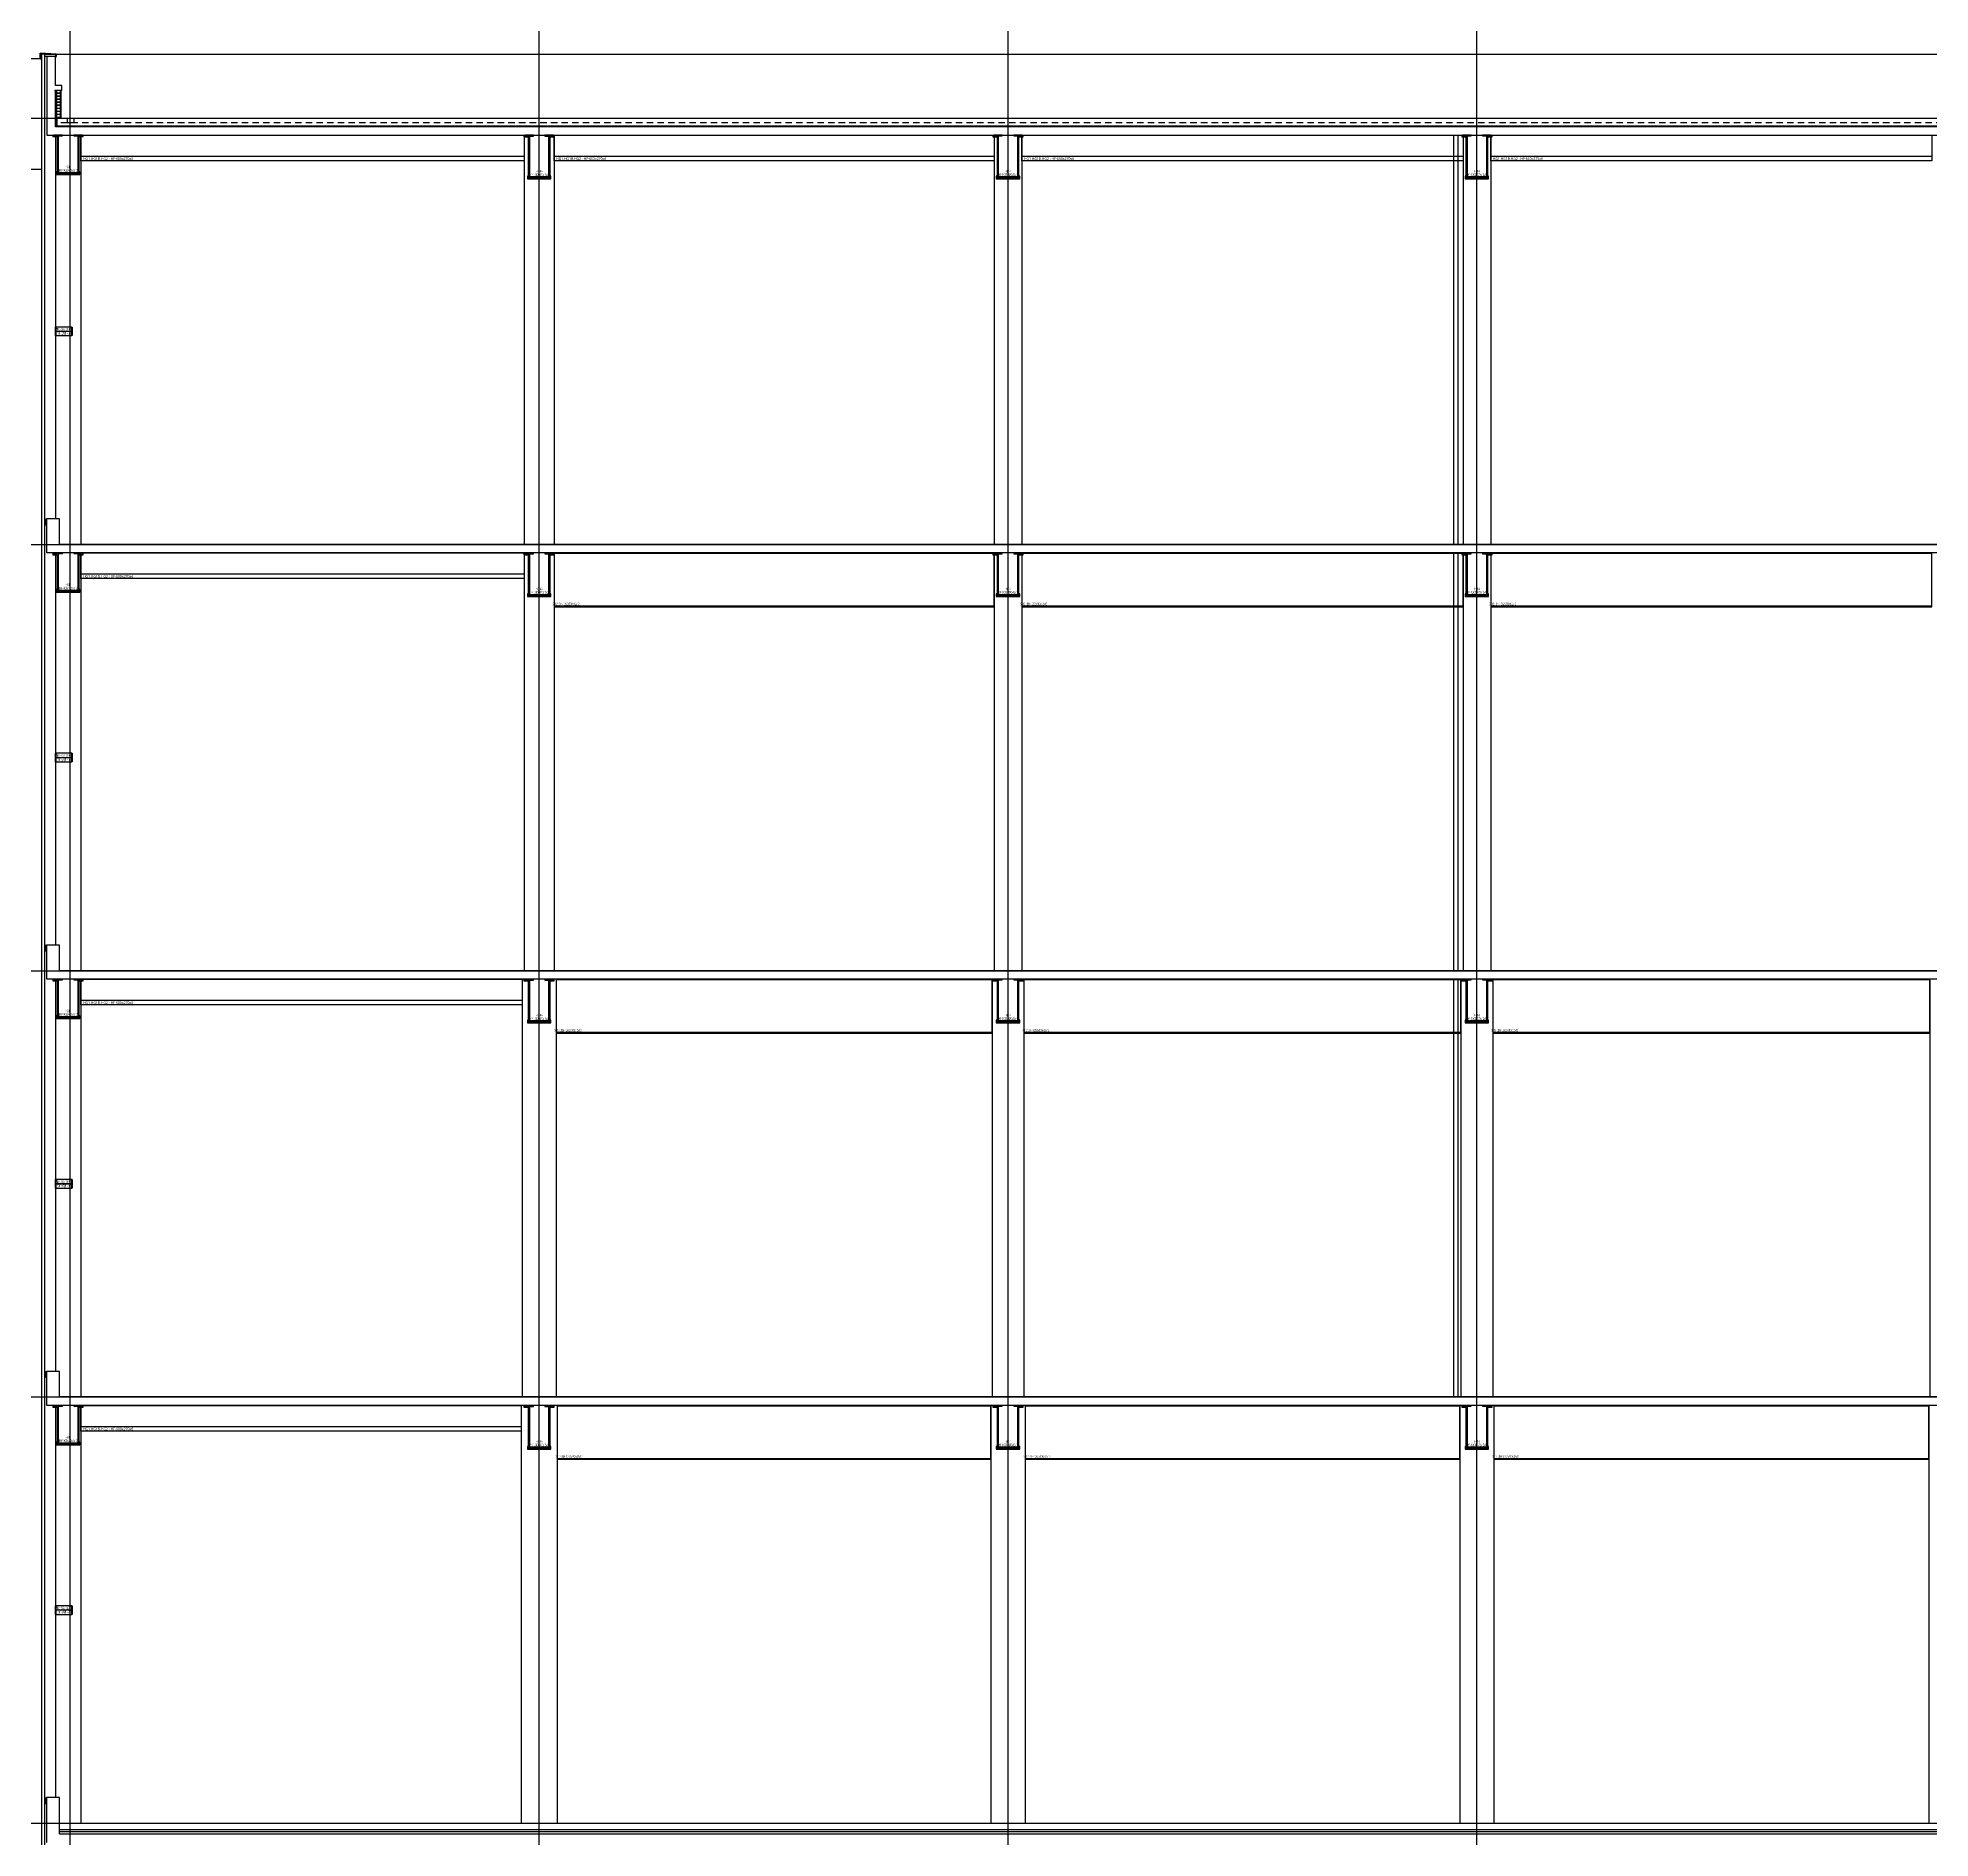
# Model space of a CAD drawing. Header units: millimetres. Extents: x 35054840 to 35483341, y -1288013 to -991013.
# Drawn here: x 35205965 to 35250360, y -1083109 to -1040875 of the extents above; entities that cross this region are included whole.
import ezdxf
from ezdxf.enums import TextEntityAlignment as Align

# ---------------------------------------------------------------- set-up
doc = ezdxf.new("R2010")
doc.units = ezdxf.units.MM
doc.header["$LTSCALE"] = 1000
doc.header["$MEASUREMENT"] = 0
doc.header["$PDSIZE"] = -10
doc.linetypes.add('HID', pattern=[2.5, 1.5, -1])
doc.linetypes.add('HIDDEN', pattern=[2, 1, -1])
doc.layers.get('0').update_dxf_attribs({"linetype": 'CONTINUOUS'})
doc.layers.get('Defpoints').update_dxf_attribs({"color": 161, "linetype": 'CONTINUOUS'})
for name, color, linetype in [('02-COL', 2, 'CONTINUOUS'), ('cen', 1, 'CONTINUOUS'), ('COL', 2, 'CONTINUOUS'), ('con', 2, 'CONTINUOUS'), ('ELE-8', 8, 'CONTINUOUS'), ('ELE5', 254, 'CONTINUOUS'), ('ELE6', 8, 'CONTINUOUS'), ('FIN', 9, 'CONTINUOUS'), ('FIN(내화피복)', 8, 'CONTINUOUS'), ('FIN(아스콘)', 3, 'CONTINUOUS'), ('FIN(패널-200글라스울)', 4, 'CONTINUOUS'), ('FIN(패널-T75 글라스울)', 6, 'CONTINUOUS'), ('FIN-2', 9, 'CONTINUOUS'), ('INS', 9, 'BATTING'), ('S-SGIRDER-HF', 3, 'CONTINUOUS'), ('STEEL', 5, 'CONTINUOUS'), ('stl', 3, 'CONTINUOUS'), ('WAL', 3, 'CONTINUOUS'), ('wire-meshes', 1, 'CONTINUOUS'), ('방수', 8, 'HIDDEN'), ('스틸', 8, 'CONTINUOUS'), ('초평탄', 4, 'CONTINUOUS')]:
    doc.layers.add(name, color=color, linetype=linetype)
doc.layers.add('A-XXXX-FIN2', color=6, linetype='CONTINUOUS', lineweight=20)
doc.layers.add('A-XXXX-HATC', color=8, linetype='CONTINUOUS', lineweight=18)
doc.styles.add('TE', font='malgun_0.ttf')
doc.linetypes.add('BATTING', pattern='A,0.0001,-0.1,[134,ltypeshp.shx,S=0.1,R=0,X=-0.1,Y=0],-0.2,[134,ltypeshp.shx,S=0.1,R=180,X=0.1,Y=0],-0.1', length=0.4001)

# ---------------------------------------------------------------- blocks, each defined once
blk = doc.blocks.new('sdfdfgdfgdfg')
at = {"layer": 'cen', "ltscale": 0.1}
for p, q in [((34564639, -193275), (34564639, -106382)), ((34575639, -193275), (34575639, -106382)), ((34586639, -193275), (34586639, -106382)), ((34597639, -193275), (34597639, -106382))]:
    blk.add_line(p, q, dxfattribs=at)
at = {"layer": 'cen', "ltscale": 5}
for p, q in [((34490299, -116175), (34770828, -116175)), ((34490299, -126175), (34770828, -126175)), ((34490299, -136175), (34770828, -136175)), ((34490299, -146175), (34770828, -146175)), ((34490299, -156175), (34770828, -156175))]:
    blk.add_line(p, q, dxfattribs=at)
blk = doc.blocks.new('sdfsdfdfgdfg')
at = {"layer": 'ELE-8', "color": 253, "ltscale": 0.1}
for points in [[(34723026, -184690), (34760051, -184690)], [(34723026, -187290), (34760051, -187290)]]:
    blk.add_lwpolyline(points, dxfattribs=at)
blk = doc.blocks.new('SDKLGFMFGHKGH')
at = {"layer": 'A-XXXX-HATC', "ltscale": 0.1}
h = blk.add_hatch(dxfattribs=at)
h.set_pattern_fill('ANSI37', color=256, scale=100)
h.set_pattern_definition([(45, (419900, 51100), (-8.838834765, 8.838834765), []), (135, (419900, 51100), (-8.838834765, -8.838834765), [])])
h.paths.add_polyline_path([(35626416, -992939), (35626415, -992939), (35626396, -992920), (35626396, -992759), (35626416, -992759)])
at = {"layer": 'A-XXXX-FIN2'}
blk.add_line((35626361, -992109), (35626396, -992123), dxfattribs=at)
at = {"layer": 'COL'}
for p, q in [((35626526, -992109), (35626361, -992109)), ((35626526, -991989), (35626376, -991989)), ((35626526, -992109), (35626526, -991989))]:
    blk.add_line(p, q, dxfattribs=at)
at = {"layer": 'con', "ltscale": 5}
blk.add_line((35626376, -992118), (35626361, -992109), dxfattribs=at)
at = {"layer": 'con', "ltscale": 0.1}
for points in [[(35626376, -991989), (35626376, -991309), (35626176, -991309), (35626176, -993159), (35803276, -993159), (35803276, -991309), (35803076, -991309), (35803076, -991989)], [(35803076, -992118), (35803076, -992959), (35626376, -992959), (35626376, -992118)]]:
    blk.add_lwpolyline(points, dxfattribs=at)
at = {"layer": 'ELE-8', "ltscale": 0.1}
blk.add_line((35626416, -992939), (35803036, -992939), dxfattribs=at)
at = {"layer": 'FIN', "ltscale": 5}
blk.add_line((35626516, -992759), (35626516, -992109), dxfattribs=at)
at = {"layer": 'FIN(아스콘)'}
blk.add_line((35626821, -992759), (35789476, -992759), dxfattribs=at)
blk.add_lwpolyline([(35626396, -992759), (35626651, -992759), (35626651, -992859), (35626821, -992859), (35626821, -992759)], dxfattribs=at)
at = {"layer": 'FIN(패널-T75 글라스울)', "ltscale": 0.1}
for points in [[(35626050, -991396), (35626050, -991355), (35626020, -991355), (35626020, -991237), (35626397, -991257), (35626397, -991315), (35626377, -991315), (35626377, -991346), (35626376, -991346), (35626376, -991314), (35626396, -991314), (35626396, -991258), (35626021, -991238), (35626021, -991354), (35626051, -991354), (35626051, -991396)], [(35626376, -991309), (35626126, -991309), (35626126, -991259), (35626376, -991259)]]:
    blk.add_lwpolyline(points, close=True, dxfattribs=at)
at = {"layer": 'FIN-2', "ltscale": 0.1}
for p, q in [((35626396, -992123), (35626396, -992920)), ((35626376, -992928), (35626406, -992959)), ((35626416, -992939), (35626415, -992939)), ((35626416, -992939), (35626416, -992759))]:
    blk.add_line(p, q, dxfattribs=at)
blk.add_lwpolyline([(35626396, -992920), (35626415, -992939)], dxfattribs=at)
at = {"layer": 'WAL'}
for points in [[(35626496, -992109), (35626406, -992109), (35626406, -992166), (35626496, -992166)], [(35626496, -992180), (35626406, -992180), (35626406, -992237), (35626496, -992237)], [(35626496, -992251), (35626406, -992251), (35626406, -992308), (35626496, -992308)], [(35626496, -992322), (35626406, -992322), (35626406, -992379), (35626496, -992379)], [(35626496, -992393), (35626406, -992393), (35626406, -992450), (35626496, -992450)], [(35626496, -992464), (35626406, -992464), (35626406, -992521), (35626496, -992521)], [(35626496, -992535), (35626406, -992535), (35626406, -992592), (35626496, -992592)], [(35626496, -992606), (35626406, -992606), (35626406, -992663), (35626496, -992663)], [(35626496, -992677), (35626406, -992677), (35626406, -992734), (35626496, -992734)]]:
    blk.add_lwpolyline(points, close=True, dxfattribs=at)
at = {"layer": 'wire-meshes', "linetype": 'HID', "ltscale": 0.1}
blk.add_line((35626503, -992859), (35789476, -992859), dxfattribs=at)
at = {"layer": '방수', "linetype": 'HID', "ltscale": 0.05}
for p, q in [((35626361, -992109), (35626386, -992123)), ((35626386, -992123), (35626386, -992924)), ((35626386, -992924), (35626410, -992949))]:
    blk.add_line(p, q, dxfattribs=at)
at = {"layer": '방수', "ltscale": 0.1}
blk.add_line((35626410, -992949), (35803041, -992949), dxfattribs=at)
blk = doc.blocks.new('SKLFKGHJGHJ')
at = {"layer": 'con', "ltscale": 0.1}
for p, q in [((35206476, -1073009), (35206476, -1072409)), ((35383276, -1073009), (35206476, -1073009))]:
    blk.add_line(p, q, dxfattribs=at)
for points in [[(35206476, -1072409), (35206176, -1072409)], [(35383276, -1073209), (35206176, -1073209), (35206176, -1072409)]]:
    blk.add_lwpolyline(points, dxfattribs=at)
blk = doc.blocks.new('DFJGKNFGHGH')
at = {"layer": 'con', "ltscale": 0.1}
blk.add_line((35626476, -1093009), (35626476, -1092159), dxfattribs=at)
for points in [[(35626476, -1092159), (35626176, -1092159)], [(35626476, -1093009), (35802976, -1093009), (35802976, -1092759)]]:
    blk.add_lwpolyline(points, dxfattribs=at)
blk = doc.blocks.new('*U236')
for p, q in [((-135, 0), (-335, 0)), ((-335, 0), (-335, -20)), ((-135, -20), (-135, 0)), ((335, 0), (135, 0)), ((135, 0), (135, -20)), ((335, -20), (335, 0)), ((-335, -20), (-135, -20)), ((135, -20), (335, -20))]:
    blk.add_line(p, q)
at = {"linetype": 'ByBlock'}
for points in [[(-235, -980), (-220, -980), (-220, -20), (-235, -20)], [(220, -980), (235, -980), (235, -20), (220, -20)]]:
    blk.add_lwpolyline(points, close=True, dxfattribs=at)
blk.add_lwpolyline([(-255, -1000), (255, -1000), (255, -980), (-255, -980)], close=True)
at = {"layer": 'Defpoints'}
blk.add_point((0, 0), dxfattribs=at)
blk = doc.blocks.new('HG14A')
at = {"layer": 'S-SGIRDER-HF'}
blk.add_blockref('*U236', (0, 0), dxfattribs=at)
at = {"layer": 'Defpoints', "style": 'TE', "width": 0.5}
for s, p in [('HG14A', (0, -844)), ('BHF-1,000x470x15x20', (0, -925))]:
    blk.add_text(s, height=60, dxfattribs=at).set_placement(p, align=Align.MIDDLE_CENTER)
blk = doc.blocks.new('*U237')
for p, q in [((-135, 0), (-335, 0)), ((-335, 0), (-335, -18)), ((-135, -18), (-135, 0)), ((335, 0), (135, 0)), ((135, 0), (135, -18)), ((335, -18), (335, 0)), ((-335, -18), (-135, -18)), ((135, -18), (335, -18))]:
    blk.add_line(p, q)
at = {"linetype": 'ByBlock'}
for points in [[(-235, -980), (-223, -980), (-223, -18), (-235, -18)], [(223, -980), (235, -980), (235, -18), (223, -18)]]:
    blk.add_lwpolyline(points, close=True, dxfattribs=at)
blk.add_lwpolyline([(-255, -1000), (255, -1000), (255, -980), (-255, -980)], close=True)
at = {"layer": 'Defpoints'}
blk.add_point((0, 0), dxfattribs=at)
blk = doc.blocks.new('HG14')
at = {"layer": 'S-SGIRDER-HF'}
blk.add_blockref('*U237', (0, 0), dxfattribs=at)
at = {"layer": 'Defpoints', "style": 'TE', "width": 0.5}
for s, p in [('HG14', (0, -844)), ('BHF-1,000x470x12x18', (0, -925))]:
    blk.add_text(s, height=60, dxfattribs=at).set_placement(p, align=Align.MIDDLE_CENTER)
blk = doc.blocks.new('*U235')
for p, q in [((-135, 0), (-335, 0)), ((-335, 0), (-335, -12)), ((-135, -12), (-135, 0)), ((335, 0), (135, 0)), ((135, 0), (135, -12)), ((335, -12), (335, 0)), ((-335, -12), (-135, -12)), ((135, -12), (335, -12))]:
    blk.add_line(p, q)
at = {"linetype": 'ByBlock'}
for points in [[(-235, -880), (-226, -880), (-226, -12), (-235, -12)], [(226, -880), (235, -880), (235, -12), (226, -12)]]:
    blk.add_lwpolyline(points, close=True, dxfattribs=at)
blk.add_lwpolyline([(-255, -900), (255, -900), (255, -880), (-255, -880)], close=True)
at = {"layer": 'Defpoints'}
blk.add_point((0, 0), dxfattribs=at)
blk = doc.blocks.new('HG17')
at = {"layer": 'S-SGIRDER-HF'}
blk.add_blockref('*U235', (0, 0), dxfattribs=at)
at = {"layer": 'Defpoints', "style": 'TE', "width": 0.5}
for s, p in [('BHF-900x470x9x12', (0, -825)), ('HG17', (0, -744))]:
    blk.add_text(s, height=60, dxfattribs=at).set_placement(p, align=Align.MIDDLE_CENTER)
blk = doc.blocks.new('*U166')
at = {"layer": 'ELE6', "ltscale": 0.1}
for p, q in [((10325, -6), (0, -6)), ((10325, -500), (0, -500))]:
    blk.add_line(p, q, dxfattribs=at)
blk.add_lwpolyline([(10325, -600), (0, -600), (0, 0), (10325, 0)], close=True, dxfattribs=at)
at = {"layer": 'Defpoints', "style": 'TE'}
blk.add_text('HG1,HG1B,HG2 : HF-600x270x6', height=60, dxfattribs=at).set_placement((638, -550), align=Align.MIDDLE_CENTER)
blk = doc.blocks.new('*U168')
at = {"layer": 'ELE6', "ltscale": 0.1}
for p, q in [((10400, -6), (0, -6)), ((10400, -500), (0, -500))]:
    blk.add_line(p, q, dxfattribs=at)
blk.add_lwpolyline([(10400, -600), (0, -600), (0, 0), (10400, 0)], close=True, dxfattribs=at)
at = {"layer": 'Defpoints', "style": 'TE'}
blk.add_text('HG1,HG1B,HG2 : HF-600x270x6', height=60, dxfattribs=at).set_placement((638, -550), align=Align.MIDDLE_CENTER)
blk = doc.blocks.new('*U170')
at = {"layer": 'ELE6', "ltscale": 0.1}
for p, q in [((10350, -6), (0, -6)), ((10350, -500), (0, -500))]:
    blk.add_line(p, q, dxfattribs=at)
blk.add_lwpolyline([(10350, -600), (0, -600), (0, 0), (10350, 0)], close=True, dxfattribs=at)
at = {"layer": 'Defpoints', "style": 'TE'}
blk.add_text('HG1,HG1B,HG2 : HF-600x270x6', height=60, dxfattribs=at).set_placement((638, -550), align=Align.MIDDLE_CENTER)
blk = doc.blocks.new('*U275')
at = {"layer": 'Defpoints'}
for p, q in [((-99.5, 187), (-99.5, -187)), ((-3.5, 0), (3.5, 0)), ((99.5, -187), (99.5, 187))]:
    blk.add_line(p, q, dxfattribs=at)
at = {"layer": 'STEEL', "color": 0, "linetype": 'ByBlock', "ltscale": 0.5}
for p, q in [((-3.5, 187), (-99.5, 187)), ((-3.5, -187), (-3.5, 187)), ((99.5, 187), (3.5, 187)), ((3.5, 187), (3.5, -187)), ((-99.5, -187), (-3.5, -187)), ((3.5, -187), (99.5, -187))]:
    blk.add_line(p, q, dxfattribs=at)
for points in [[(-99.5, 187), (-99.5, 198), (99.5, 198), (99.5, 187)], [(99.5, -187), (99.5, -198), (-99.5, -198), (-99.5, -187)]]:
    blk.add_lwpolyline(points, dxfattribs=at)
blk = doc.blocks.new('WB1')
at = {"layer": 'stl', "rotation": 90}
blk.add_blockref('*U275', (0, 0), dxfattribs=at)
at = {"layer": 'Defpoints', "style": 'TE'}
for s, width, p in [('WB1:H-396x199x7x11', 0.4, (2, 49)), ('(90˚ 눕혀서 시공)', 0.5, (2, -50))]:
    blk.add_text(s, height=60, dxfattribs=dict(at, width=width)).set_placement(p, align=Align.MIDDLE_CENTER)
blk = doc.blocks.new('*U240')
at = {"layer": 'ELE6', "ltscale": 0.1}
for p, q in [((10350, -6), (0, -6)), ((10350, -500), (0, -500))]:
    blk.add_line(p, q, dxfattribs=at)
blk.add_lwpolyline([(10350, -600), (0, -600), (0, 0), (10350, 0)], close=True, dxfattribs=at)
at = {"layer": 'Defpoints', "style": 'TE'}
blk.add_text('HG1,HG1B,HG2 : HF-600x270x6', height=60, dxfattribs=at).set_placement((638, -550), align=Align.MIDDLE_CENTER)
blk = doc.blocks.new('*U242')
at = {"layer": 'ELE6', "ltscale": 0.1}
for p, q in [((10175, -12), (0, -12)), ((10175, -1250), (0, -1250))]:
    blk.add_line(p, q, dxfattribs=at)
blk.add_lwpolyline([(0, -1262), (10175, -1262), (10175, 0), (0, 0)], close=True, dxfattribs=at)
at = {"layer": 'Defpoints', "style": 'TE', "width": 0.5}
blk.add_text('SG12 : BH-1,262x300x12x12', height=60, dxfattribs=at).set_placement((279, -1197), align=Align.MIDDLE_CENTER)
blk = doc.blocks.new('*U243')
at = {"layer": 'ELE6', "ltscale": 0.1}
for p, q in [((10200, -12), (0, -12)), ((10200, -1250), (0, -1250))]:
    blk.add_line(p, q, dxfattribs=at)
blk.add_lwpolyline([(0, -1262), (10200, -1262), (10200, 0), (0, 0)], close=True, dxfattribs=at)
at = {"layer": 'Defpoints', "style": 'TE', "width": 0.5}
blk.add_text('SG12 : BH-1,262x300x12x12', height=60, dxfattribs=at).set_placement((279, -1197), align=Align.MIDDLE_CENTER)
blk = doc.blocks.new('*U245')
at = {"layer": 'ELE6', "ltscale": 0.1}
for p, q in [((10225, -12), (0, -12)), ((10225, -1250), (0, -1250))]:
    blk.add_line(p, q, dxfattribs=at)
blk.add_lwpolyline([(0, -1262), (10225, -1262), (10225, 0), (0, 0)], close=True, dxfattribs=at)
at = {"layer": 'Defpoints', "style": 'TE', "width": 0.5}
blk.add_text('SG12 : BH-1,262x300x12x12', height=60, dxfattribs=at).set_placement((279, -1197), align=Align.MIDDLE_CENTER)
blk = doc.blocks.new('*U246')
at = {"layer": 'ELE6', "ltscale": 0.1}
for p, q in [((10325, -12), (0, -12)), ((10325, -1250), (0, -1250))]:
    blk.add_line(p, q, dxfattribs=at)
blk.add_lwpolyline([(0, -1262), (10325, -1262), (10325, 0), (0, 0)], close=True, dxfattribs=at)
at = {"layer": 'Defpoints', "style": 'TE', "width": 0.5}
blk.add_text('SG12 : BH-1,262x300x12x12', height=60, dxfattribs=at).set_placement((279, -1197), align=Align.MIDDLE_CENTER)
blk = doc.blocks.new('*U247')
at = {"layer": 'ELE6', "ltscale": 0.1}
for p, q in [((10250, -12), (0, -12)), ((10250, -1250), (0, -1250))]:
    blk.add_line(p, q, dxfattribs=at)
blk.add_lwpolyline([(0, -1262), (10250, -1262), (10250, 0), (0, 0)], close=True, dxfattribs=at)
at = {"layer": 'Defpoints', "style": 'TE', "width": 0.5}
blk.add_text('SG12 : BH-1,262x300x12x12', height=60, dxfattribs=at).set_placement((279, -1197), align=Align.MIDDLE_CENTER)
blk = doc.blocks.new('*U248')
at = {"layer": 'ELE6', "ltscale": 0.1}
for p, q in [((10350, -12), (0, -12)), ((10350, -1250), (0, -1250))]:
    blk.add_line(p, q, dxfattribs=at)
blk.add_lwpolyline([(0, -1262), (10350, -1262), (10350, 0), (0, 0)], close=True, dxfattribs=at)
at = {"layer": 'Defpoints', "style": 'TE', "width": 0.5}
blk.add_text('SG12 : BH-1,262x300x12x12', height=60, dxfattribs=at).set_placement((279, -1197), align=Align.MIDDLE_CENTER)
blk = doc.blocks.new('*U255')
at = {"layer": 'ELE6', "ltscale": 0.1}
for p, q in [((10350, -12), (0, -12)), ((10350, -1250), (0, -1250))]:
    blk.add_line(p, q, dxfattribs=at)
blk.add_lwpolyline([(0, -1262), (10350, -1262), (10350, 0), (0, 0)], close=True, dxfattribs=at)
at = {"layer": 'Defpoints', "style": 'TE', "width": 0.5}
blk.add_text('SG12 : BH-1,262x300x12x12', height=60, dxfattribs=at).set_placement((279, -1197), align=Align.MIDDLE_CENTER)

msp = doc.modelspace()

# ---------------------------------------------------------------- hatches: boundary and pattern name
at = {"linetype": 'ByBlock'}
h = msp.add_hatch(dxfattribs=at)
h.set_pattern_fill('DOTS', color=251, scale=80)
h.set_pattern_definition([(0, (32345658.8747, -2694653.932), (2.5, 5), [0, -5])])
h.paths.add_polyline_path([(35206125.5, -1052170.9), (35206125.5, -1052296.3), (35206175.5, -1052296.3), (35206175.5, -1052170.9)])
h = msp.add_hatch(dxfattribs=at)
h.set_pattern_fill('DOTS', color=251, scale=80)
h.set_pattern_definition([(0, (32345658.8747, -2704653.932), (2.5, 5), [0, -5])])
h.paths.add_polyline_path([(35206125.5, -1062170.9), (35206125.5, -1062296.3), (35206175.5, -1062296.3), (35206175.5, -1062170.9)])
h = msp.add_hatch(dxfattribs=at)
h.set_pattern_fill('DOTS', color=251, scale=80)
h.set_pattern_definition([(0, (32345658.8747, -2714653.932), (2.5, 5), [0, -5])])
h.paths.add_polyline_path([(35206125.5, -1072170.9), (35206125.5, -1072296.3), (35206175.5, -1072296.3), (35206175.5, -1072170.9)])
h = msp.add_hatch(dxfattribs=at)
h.set_pattern_fill('DOTS', color=251, scale=80)
h.set_pattern_definition([(0, (32345658.8747, -2724653.932), (2.5, 5), [0, -5])])
h.paths.add_polyline_path([(35206125.5, -1082170.9), (35206125.5, -1082296.3), (35206175.5, -1082296.3), (35206175.5, -1082170.9)])

# ---------------------------------------------------------------- linework, layer by layer
at = {"color": 251, "linetype": 'ByBlock'}
for points in [[(35206125.8, -1052296.3), (35206173.9, -1052296.3), (35206173.9, -1052170.9), (35206125.8, -1052170.9)], [(35206125.8, -1062296.3), (35206173.9, -1062296.3), (35206173.9, -1062170.9), (35206125.8, -1062170.9)], [(35206125.8, -1072296.3), (35206173.9, -1072296.3), (35206173.9, -1072170.9), (35206125.8, -1072170.9)], [(35206125.8, -1082296.3), (35206173.9, -1082296.3), (35206173.9, -1082170.9), (35206125.8, -1082170.9)]]:
    msp.add_lwpolyline(points, close=True, dxfattribs=at)
at = {"layer": 'con', "ltscale": 0.1}
msp.add_lwpolyline([(35206175.8, -1083208.9), (35206175.8, -1082158.9)], dxfattribs=at)
at = {"layer": 'Defpoints', "ltscale": 0.1}
for p, q in [((35206174.8, -1052157.9), (35206175.8, -1052158.9)), ((35206174.8, -1062157.9), (35206175.8, -1062158.9)), ((35206174.8, -1072157.9), (35206175.8, -1072158.9)), ((35206174.8, -1082157.9), (35206175.8, -1082158.9))]:
    msp.add_line(p, q, dxfattribs=at)
at = {"layer": 'ELE-8', "color": 253, "ltscale": 0.1}
msp.add_lwpolyline([(35206396.8, -1041258.9), (35366575.8, -1041258.9)], dxfattribs=at)
at = {"layer": 'ELE5', "ltscale": 1000}
for points in [[(35206375.8, -1043158.9), (35206375.8, -1052158.9)], [(35206975.8, -1043158.9), (35206975.8, -1052758.9)], [(35217375.8, -1043158.9), (35217375.8, -1052758.9)], [(35218075.8, -1043158.9), (35218075.8, -1052758.9)], [(35228400.8, -1043158.9), (35228400.8, -1052758.9)], [(35229050.8, -1043158.9), (35229050.8, -1052758.9)], [(35239400.8, -1043158.9), (35239400.8, -1052758.9)], [(35240050.8, -1043158.9), (35240050.8, -1052758.9)], [(35206375.8, -1052958.9), (35206375.8, -1062158.9)], [(35206975.8, -1052958.9), (35206975.8, -1062758.9)], [(35217375.8, -1052958.9), (35217375.8, -1062758.9)], [(35218075.8, -1052958.9), (35218075.8, -1062758.9)], [(35228400.8, -1052958.9), (35228400.8, -1062758.9)], [(35229050.8, -1052958.9), (35229050.8, -1062758.9)], [(35239400.8, -1052958.9), (35239400.8, -1062758.9)], [(35240050.8, -1052958.9), (35240050.8, -1062758.9)], [(35206375.8, -1062958.9), (35206375.8, -1072158.9)], [(35206975.8, -1062958.9), (35206975.8, -1072758.9)], [(35217325.8, -1062958.9), (35217325.8, -1072758.9)], [(35218125.8, -1062958.9), (35218125.8, -1072758.9)], [(35228350.8, -1062958.9), (35228350.8, -1072758.9)], [(35229100.8, -1062958.9), (35229100.8, -1072758.9)], [(35239350.8, -1062958.9), (35239350.8, -1072758.9)], [(35240100.8, -1062958.9), (35240100.8, -1072758.9)], [(35250350.8, -1062958.9), (35250350.8, -1072758.9)], [(35206375.8, -1072958.9), (35206375.8, -1082158.9)], [(35206975.8, -1072958.9), (35206975.8, -1082758.9)], [(35217300.8, -1072958.9), (35217300.8, -1082758.9)], [(35218150.8, -1072958.9), (35218150.8, -1082758.9)], [(35228325.8, -1072958.9), (35228325.8, -1082758.9)], [(35229125.8, -1072958.9), (35229125.8, -1082758.9)], [(35239325.8, -1072958.9), (35239325.8, -1082758.9)], [(35240125.8, -1072958.9), (35240125.8, -1082758.9)], [(35250325.8, -1072958.9), (35250325.8, -1082758.9)]]:
    msp.add_lwpolyline(points, dxfattribs=at)
at = {"layer": 'FIN(내화피복)', "ltscale": 10000}
for points in [[(35206319.8, -1043158.9), (35206319.8, -1043191.9), (35206419.8, -1043191.9), (35206419.8, -1044017.9), (35206399.8, -1044017.9), (35206399.8, -1044079.9), (35206951.8, -1044079.9), (35206951.8, -1044017.9), (35206931.8, -1044017.9), (35206931.8, -1043191.9), (35207031.8, -1043191.9), (35207031.8, -1043158.9)], [(35217369.8, -1043158.9), (35217369.8, -1043199.9), (35217469.8, -1043199.9), (35217469.8, -1044117.9), (35217449.8, -1044117.9), (35217449.8, -1044179.9), (35218001.8, -1044179.9), (35218001.8, -1044117.9), (35217981.8, -1044117.9), (35217981.8, -1043199.9), (35218081.8, -1043199.9), (35218081.8, -1043158.9)], [(35228369.8, -1043158.9), (35228369.8, -1043197.9), (35228469.8, -1043197.9), (35228469.8, -1044117.9), (35228449.8, -1044117.9), (35228449.8, -1044179.9), (35229001.8, -1044179.9), (35229001.8, -1044117.9), (35228981.8, -1044117.9), (35228981.8, -1043197.9), (35229081.8, -1043197.9), (35229081.8, -1043158.9)], [(35239369.8, -1043158.9), (35239369.8, -1043197.9), (35239469.8, -1043197.9), (35239469.8, -1044117.9), (35239449.8, -1044117.9), (35239449.8, -1044179.9), (35240001.8, -1044179.9), (35240001.8, -1044117.9), (35239981.8, -1044117.9), (35239981.8, -1043197.9), (35240081.8, -1043197.9), (35240081.8, -1043158.9)], [(35206319.8, -1052958.9), (35206319.8, -1052999.9), (35206419.8, -1052999.9), (35206419.8, -1053817.9), (35206399.8, -1053817.9), (35206399.8, -1053879.9), (35206951.8, -1053879.9), (35206951.8, -1053817.9), (35206931.8, -1053817.9), (35206931.8, -1052999.9), (35207031.8, -1052999.9), (35207031.8, -1052958.9)], [(35217369.8, -1052958.9), (35217369.8, -1052999.9), (35217469.8, -1052999.9), (35217469.8, -1053917.9), (35217449.8, -1053917.9), (35217449.8, -1053979.9), (35218001.8, -1053979.9), (35218001.8, -1053917.9), (35217981.8, -1053917.9), (35217981.8, -1052999.9), (35218081.8, -1052999.9), (35218081.8, -1052958.9)], [(35228369.8, -1052958.9), (35228369.8, -1052999.9), (35228469.8, -1052999.9), (35228469.8, -1053917.9), (35228449.8, -1053917.9), (35228449.8, -1053979.9), (35229001.8, -1053979.9), (35229001.8, -1053917.9), (35228981.8, -1053917.9), (35228981.8, -1052999.9), (35229081.8, -1052999.9), (35229081.8, -1052958.9)], [(35239369.8, -1052958.9), (35239369.8, -1052999.9), (35239469.8, -1052999.9), (35239469.8, -1053917.9), (35239449.8, -1053917.9), (35239449.8, -1053979.9), (35240001.8, -1053979.9), (35240001.8, -1053917.9), (35239981.8, -1053917.9), (35239981.8, -1052999.9), (35240081.8, -1052999.9), (35240081.8, -1052958.9)], [(35206319.8, -1062958.9), (35206319.8, -1062999.9), (35206419.8, -1062999.9), (35206419.8, -1063817.9), (35206399.8, -1063817.9), (35206399.8, -1063879.9), (35206951.8, -1063879.9), (35206951.8, -1063817.9), (35206931.8, -1063817.9), (35206931.8, -1062999.9), (35207031.8, -1062999.9), (35207031.8, -1062958.9)], [(35217369.8, -1062958.9), (35217369.8, -1062999.9), (35217469.8, -1062999.9), (35217469.8, -1063917.9), (35217449.8, -1063917.9), (35217449.8, -1063979.9), (35218001.8, -1063979.9), (35218001.8, -1063917.9), (35217981.8, -1063917.9), (35217981.8, -1062999.9), (35218081.8, -1062999.9), (35218081.8, -1062958.9)], [(35228369.8, -1062958.9), (35228369.8, -1062999.9), (35228469.8, -1062999.9), (35228469.8, -1063917.9), (35228449.8, -1063917.9), (35228449.8, -1063979.9), (35229001.8, -1063979.9), (35229001.8, -1063917.9), (35228981.8, -1063917.9), (35228981.8, -1062999.9), (35229081.8, -1062999.9), (35229081.8, -1062958.9)], [(35239369.8, -1062958.9), (35239369.8, -1062999.9), (35239469.8, -1062999.9), (35239469.8, -1063917.9), (35239449.8, -1063917.9), (35239449.8, -1063979.9), (35240001.8, -1063979.9), (35240001.8, -1063917.9), (35239981.8, -1063917.9), (35239981.8, -1062999.9), (35240081.8, -1062999.9), (35240081.8, -1062958.9)], [(35206319.8, -1072958.9), (35206319.8, -1072999.9), (35206419.8, -1072999.9), (35206419.8, -1073817.9), (35206399.8, -1073817.9), (35206399.8, -1073879.9), (35206951.8, -1073879.9), (35206951.8, -1073817.9), (35206931.8, -1073817.9), (35206931.8, -1072999.9), (35207031.8, -1072999.9), (35207031.8, -1072958.9)], [(35217369.8, -1072958.9), (35217369.8, -1072999.9), (35217469.8, -1072999.9), (35217469.8, -1073917.9), (35217449.8, -1073917.9), (35217449.8, -1073979.9), (35218001.8, -1073979.9), (35218001.8, -1073917.9), (35217981.8, -1073917.9), (35217981.8, -1072999.9), (35218081.8, -1072999.9), (35218081.8, -1072958.9)], [(35228369.8, -1072958.9), (35228369.8, -1072999.9), (35228469.8, -1072999.9), (35228469.8, -1073917.9), (35228449.8, -1073917.9), (35228449.8, -1073979.9), (35229001.8, -1073979.9), (35229001.8, -1073917.9), (35228981.8, -1073917.9), (35228981.8, -1072999.9), (35229081.8, -1072999.9), (35229081.8, -1072958.9)], [(35239369.8, -1072958.9), (35239369.8, -1072999.9), (35239469.8, -1072999.9), (35239469.8, -1073917.9), (35239449.8, -1073917.9), (35239449.8, -1073979.9), (35240001.8, -1073979.9), (35240001.8, -1073917.9), (35239981.8, -1073917.9), (35239981.8, -1072999.9), (35240081.8, -1072999.9), (35240081.8, -1072958.9)]]:
    msp.add_lwpolyline(points, dxfattribs=at)
at = {"layer": 'FIN(패널-200글라스울)', "ltscale": 0.1}
for p, q in [((35239175.8, -1062958.9), (35239175.8, -1072758.9)), ((35239275.8, -1062958.9), (35239275.8, -1072758.9))]:
    msp.add_line(p, q, dxfattribs=at)
for points in [[(35239175.8, -1043158.9), (35239175.8, -1052758.9)], [(35239275.8, -1043158.9), (35239275.8, -1052758.9)], [(35239175.8, -1052958.9), (35239175.8, -1062758.9)], [(35239275.8, -1052958.9), (35239275.8, -1062758.9)]]:
    msp.add_lwpolyline(points, dxfattribs=at)
at = {"layer": 'FIN(패널-T75 글라스울)', "ltscale": 0.1}
msp.add_lwpolyline([(35206050.8, -1041258.9), (35206050.8, -1092756.5), (35206125.8, -1092756.5), (35206125.8, -1041258.9)], close=True, dxfattribs=at)
at = {"layer": 'INS', "ltscale": 0.12}
msp.add_lwpolyline([(35382975.8, -1082958.9), (35206475.8, -1082958.9)], dxfattribs=at)
at = {"layer": '스틸', "color": 6, "linetype": 'ByBlock'}
for p, q in [((35206125.8, -1052157.9), (35206125.8, -1052170.9)), ((35206127.8, -1052157.9), (35206125.8, -1052157.9)), ((35206127.8, -1052157.9), (35206127.8, -1052168.9)), ((35206171.9, -1052168.9), (35206171.9, -1052157.9)), ((35206173.9, -1052157.9), (35206171.9, -1052157.9)), ((35206173.9, -1052170.9), (35206173.9, -1052157.9)), ((35206173.9, -1052170.9), (35206125.8, -1052170.9)), ((35206125.8, -1052170.9), (35206173.9, -1052170.9)), ((35206127.8, -1052168.9), (35206171.9, -1052168.9)), ((35206125.8, -1062157.9), (35206125.8, -1062170.9)), ((35206127.8, -1062157.9), (35206125.8, -1062157.9)), ((35206173.9, -1062170.9), (35206125.8, -1062170.9)), ((35206125.8, -1062170.9), (35206173.9, -1062170.9)), ((35206127.8, -1062157.9), (35206127.8, -1062168.9)), ((35206127.8, -1062168.9), (35206171.9, -1062168.9)), ((35206171.9, -1062168.9), (35206171.9, -1062157.9)), ((35206173.9, -1062157.9), (35206171.9, -1062157.9)), ((35206173.9, -1062170.9), (35206173.9, -1062157.9)), ((35206125.8, -1072157.9), (35206125.8, -1072170.9)), ((35206127.8, -1072157.9), (35206125.8, -1072157.9)), ((35206173.9, -1072170.9), (35206125.8, -1072170.9)), ((35206125.8, -1072170.9), (35206173.9, -1072170.9)), ((35206127.8, -1072157.9), (35206127.8, -1072168.9)), ((35206127.8, -1072168.9), (35206171.9, -1072168.9)), ((35206171.9, -1072168.9), (35206171.9, -1072157.9)), ((35206173.9, -1072157.9), (35206171.9, -1072157.9)), ((35206173.9, -1072170.9), (35206173.9, -1072157.9)), ((35206125.8, -1082157.9), (35206125.8, -1082170.9)), ((35206127.8, -1082157.9), (35206125.8, -1082157.9)), ((35206173.9, -1082170.9), (35206125.8, -1082170.9)), ((35206125.8, -1082170.9), (35206173.9, -1082170.9)), ((35206127.8, -1082157.9), (35206127.8, -1082168.9)), ((35206127.8, -1082168.9), (35206171.9, -1082168.9)), ((35206171.9, -1082168.9), (35206171.9, -1082157.9)), ((35206173.9, -1082157.9), (35206171.9, -1082157.9)), ((35206173.9, -1082170.9), (35206173.9, -1082157.9))]:
    msp.add_line(p, q, dxfattribs=at)
at = {"layer": '스틸', "color": 6, "linetype": 'ByBlock', "const_width": 2}
for points in [[(35206204.8, -1052157.9), (35206174.8, -1052157.9), (35206174.8, -1052297.3), (35206125.8, -1052297.3)], [(35206204.8, -1062157.9), (35206174.8, -1062157.9), (35206174.8, -1062297.3), (35206125.8, -1062297.3)], [(35206204.8, -1072157.9), (35206174.8, -1072157.9), (35206174.8, -1072297.3), (35206125.8, -1072297.3)], [(35206204.8, -1082157.9), (35206174.8, -1082157.9), (35206174.8, -1082297.3), (35206125.8, -1082297.3)]]:
    msp.add_lwpolyline(points, dxfattribs=at)
at = {"layer": '초평탄', "ltscale": 0.1}
for points in [[(35206475.8, -1082758.9), (35382975.8, -1082758.9)], [(35206475.8, -1082908.9), (35382975.8, -1082908.9)]]:
    msp.add_lwpolyline(points, dxfattribs=at)

# ---------------------------------------------------------------- block references
for name, p in [('sdfdfgdfgdfg', (642087, -926584.2)), ('SDKLGFMFGHKGH', (-420000, -50000)), ('SKLFKGHJGHJ', (0, 20250)), ('SKLFKGHJGHJ', (0, 10250)), ('SKLFKGHJGHJ', (0, 250)), ('DFJGKNFGHGH', (-420000, 10000))]:
    msp.add_blockref(name, p)
at = {"layer": '02-COL'}
for name, p in [('HG17', (35206675.8, -1043158.9)), ('WB1', (35206573.8, -1047758.9)), ('HG17', (35206675.8, -1052958.9)), ('WB1', (35206573.8, -1057758.9)), ('HG17', (35206675.8, -1062958.9)), ('WB1', (35206573.8, -1067758.9)), ('HG17', (35206675.8, -1072958.9)), ('WB1', (35206573.8, -1077758.9))]:
    msp.add_blockref(name, p, dxfattribs=at)
at = {"layer": '02-COL', "ltscale": 0.1}
for p in [(35217725.8, -1052958.9), (35217725.8, -1062958.9), (35217725.8, -1072958.9)]:
    msp.add_blockref('HG14A', p, dxfattribs=at)
at = {"layer": 'ELE6'}
for name, p in [('*U168', (35206975.8, -1043158.9)), ('*U166', (35218075.8, -1043158.9)), ('*U170', (35229050.8, -1043158.9)), ('*U170', (35240050.8, -1043158.9)), ('*U168', (35206975.8, -1052958.9)), ('*U246', (35218075.8, -1052958.9)), ('*U248', (35229050.8, -1052958.9)), ('*U255', (35240050.8, -1052958.9)), ('*U240', (35206975.8, -1062958.9)), ('*U245', (35218125.8, -1062958.9)), ('*U247', (35229100.8, -1062958.9)), ('*U247', (35240100.8, -1062958.9)), ('*U166', (35206975.8, -1072958.9)), ('*U242', (35218150.8, -1072958.9)), ('*U243', (35229125.8, -1072958.9)), ('*U243', (35240125.8, -1072958.9))]:
    msp.add_blockref(name, p, dxfattribs=at)
at = {"layer": 'S-SGIRDER-HF'}
for name, p in [('HG14A', (35217725.8, -1043158.9)), ('HG14', (35228725.8, -1043158.9)), ('HG14', (35239725.8, -1043158.9)), ('HG14', (35228725.8, -1052958.9)), ('HG14', (35239725.8, -1052958.9)), ('HG14', (35228725.8, -1062958.9)), ('HG14', (35239725.8, -1062958.9)), ('HG14', (35228725.8, -1072958.9)), ('HG14', (35239725.8, -1072958.9))]:
    msp.add_blockref(name, p, dxfattribs=at)
at = {"layer": 'wire-meshes', "linetype": 'HID', "ltscale": 0.1}
msp.add_blockref('sdfsdfdfgdfg', (446000, -856668.8), dxfattribs=at)

doc.saveas('drawing.dxf')
